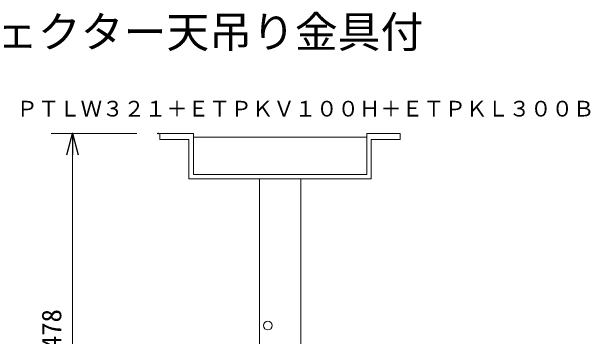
# Model space of a CAD drawing. Units: millimetres, scale not verified. Extents: x -63 to 62, y -56 to 57.
# Drawn here: x -2 to 52.1, y 26.4 to 56.8 of the extents above; entities that cross this region are included whole.
import ezdxf
from ezdxf.enums import TextEntityAlignment as Align

# ---------------------------------------------------------------- set-up
doc = ezdxf.new("R2010")
doc.units = ezdxf.units.MM
doc.header["$LTSCALE"] = 0.125
doc.header["$PDMODE"] = 32
doc.header["$PDSIZE"] = 0.0625
for name, color, linetype in [('0-0_0', 7, 'Continuous'), ('0-1_DEFPOINTS', 7, 'Continuous'), ('0-3_MOJI1', 7, 'Continuous'), ('0-6_TOUROKU', 7, 'Continuous')]:
    doc.layers.add(name, color=color, linetype=linetype)
doc.layers.add('0-4_GAIKEI', color=7, linetype='Continuous', lineweight=18)
doc.layers.add('0-5_SUNPO', color=7, linetype='Continuous', lineweight=18)
doc.styles.add('ＭＳ ゴシック', font='')
doc.styles.get('ＭＳ ゴシック').set_extended_font_data('MS Gothic')

# ---------------------------------------------------------------- blocks, each defined once
blk = doc.blocks.new('_OPEN30')
at = {"layer": '0-0_0'}
blk.add_line((0, 0), (-1, 0), dxfattribs=at)
blk.add_lwpolyline([(-1, 0.26795), (0, 0), (-1, -0.26795)], dxfattribs=at)
blk = doc.blocks.new('D6')
at = {"layer": '0-1_DEFPOINTS'}
for p in [(1.396, 48.3951), (9.396, 48.3951), (9.396, 4.3493)]:
    blk.add_point(p, dxfattribs=at)
at = {"layer": '0-5_SUNPO'}
for p, q in [((7.396, 48.3951), (-0.604, 48.3951)), ((1.396, 6.3493), (1.396, 46.3951)), ((7.396, 4.3493), (-0.604, 4.3493))]:
    blk.add_line(p, q, dxfattribs=at)
at = {"layer": '0-5_SUNPO', "xscale": 2, "yscale": 2}
for p, rotation in [((1.396, 48.3951), 90), ((1.396, 4.3493), 270)]:
    blk.add_blockref('_OPEN30', p, dxfattribs=dict(at, rotation=rotation))
at = {"layer": '0-5_SUNPO', "style": 'ＭＳ ゴシック'}
blk.add_text('908～1478', height=1.833, rotation=90, dxfattribs=at).set_placement((0.896, 20.7472), align=Align.BOTTOM_LEFT)

msp = doc.modelspace()

# ---------------------------------------------------------------- linework, layer by layer
at = {"layer": '0-4_GAIKEI', "color": 1}
for p, q in [((15.0133, 45.3952), (15.0133, 41.5616)), ((31.196, 45.0394), (15.0133, 45.0394)), ((34.3385, 45.3952), (31.196, 45.3952)), ((31.196, 45.3952), (31.196, 41.5616)), ((34.3385, 44.8423), (34.3385, 45.3952)), ((14.5928, 41.1414), (14.5928, 44.8423)), ((31.6165, 44.8423), (34.3385, 44.8423)), ((31.6165, 41.1414), (31.6165, 44.8423)), ((31.6165, 41.1414), (14.5928, 41.1414)), ((31.196, 41.5616), (15.0133, 41.5616)), ((21.1802, 21.5284), (21.1802, 41.1635)), ((25.029, 21.5284), (25.029, 41.1635))]:
    msp.add_line(p, q, dxfattribs=at)
msp.add_lwpolyline([(14.5928, 44.8423), (11.8708, 44.8423), (11.8708, 45.3952), (15.0133, 45.3952)], dxfattribs=at)
msp.add_circle((21.9634, 27.4305), 0.4075, dxfattribs=at)

# ---------------------------------------------------------------- block references
at = {"layer": '0-5_SUNPO'}
msp.add_blockref('D6', (2.32, -3), dxfattribs=at)

# ---------------------------------------------------------------- texts
at = {"layer": '0-3_MOJI1', "style": 'ＭＳ ゴシック'}
msp.add_text('ＤＬＰ方式プロジェクター天吊り金具付', height=2.933, dxfattribs=at).set_placement((-35.5234, 52.5428), align=Align.BOTTOM_LEFT)
at = {"layer": '0-6_TOUROKU', "style": 'ＭＳ ゴシック'}
msp.add_text('ＰＴＬＷ３２１＋ＥＴＰＫＶ１００Ｈ＋ＥＴＰＫＬ３００Ｂ', height=1.466, dxfattribs=at).set_placement((-1.5234, 46.5428), align=Align.BOTTOM_LEFT)

doc.saveas('drawing.dxf')
